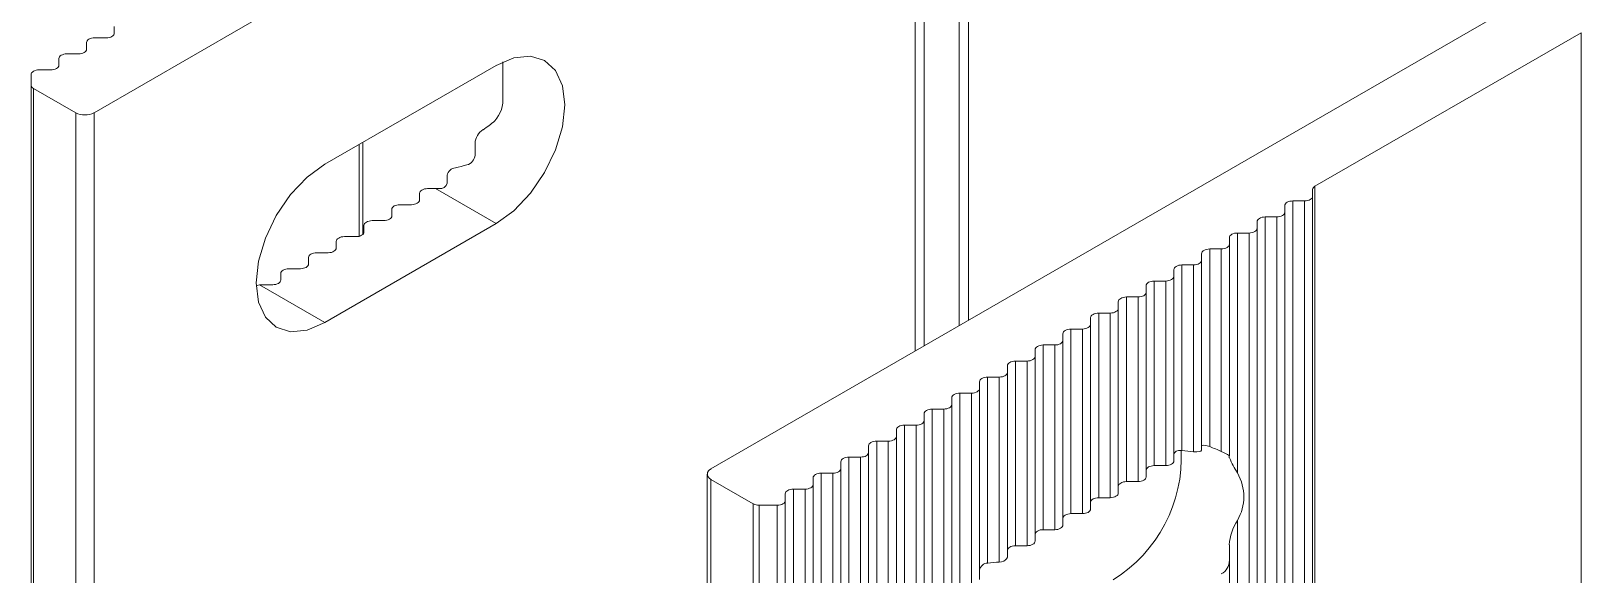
# Model space of a CAD drawing. Header units: millimetres. Extents: x 39 to 459, y 26 to 647.
# Drawn here: x 84.184 to 85.623, y 214.535 to 215.04 of the extents above; entities that cross this region are included whole.
import ezdxf

# ---------------------------------------------------------------- set-up
doc = ezdxf.new("R2010")
doc.units = ezdxf.units.MM
doc.layers.add('ANTET', color=7, linetype='Continuous')

# ---------------------------------------------------------------- blocks, each defined once
blk = doc.blocks.new('Griyaj Montajı')
at = {"color": 7, "linetype": 'Continuous', "lineweight": 15}
for p, q in [((11067.9592, 2107.1008), (11067.197, 2106.6607)), ((11068.532, 2106.7701), (11067.7697, 2106.3301)), ((11067.2158, 2106.7346), (11067.2158, 2106.7409)), ((11067.1901, 2106.7198), (11067.1901, 2106.726)), ((11067.1976, 2106.7303), (11067.2083, 2106.7303)), ((11068.5773, 2106.7351), (11068.3303, 2106.5925)), ((11068.5773, 2106.7351), (11068.5773, 2105.7552)), ((11067.1643, 2106.7049), (11067.1643, 2106.7111)), ((11067.1718, 2106.7154), (11067.1826, 2106.7154)), ((11067.1386, 2106.6864), (11067.1386, 2106.6962)), ((11067.1461, 2106.7006), (11067.1568, 2106.7006)), ((11067.5703, 2106.7048), (11067.4112, 2106.6129)), ((11067.1386, 2106.6864), (11067.1386, 2105.7066)), ((11067.18, 2106.6607), (11067.1408, 2106.6834)), ((11067.1408, 2106.6834), (11067.1408, 2105.7035)), ((11067.18, 2106.6607), (11067.18, 2105.6809)), ((11067.197, 2106.6607), (11067.197, 2105.6809)), ((11067.443, 2106.6313), (11067.443, 2106.546)), ((11067.4992, 2106.586), (11067.4992, 2106.5798)), ((11067.514, 2106.5903), (11067.5067, 2106.5903)), ((11067.514, 2106.5903), (11067.5703, 2106.5578)), ((11068.3099, 2106.5789), (11068.3206, 2106.5789)), ((11068.3099, 2106.5789), (11068.3099, 2105.599)), ((11068.3206, 2106.5789), (11068.3206, 2105.599)), ((11068.3281, 2106.5832), (11068.3281, 2106.5894)), ((11068.3281, 2106.5832), (11068.3281, 2105.6034)), ((11068.3303, 2106.5925), (11068.3303, 2105.6126)), ((11067.4734, 2106.5711), (11067.4734, 2106.5649)), ((11067.4917, 2106.5754), (11067.4809, 2106.5754)), ((11068.3024, 2106.5683), (11068.3024, 2106.5746)), ((11068.3024, 2106.5683), (11068.3024, 2105.5885)), ((11067.5703, 2106.5578), (11067.4112, 2106.466)), ((11067.4476, 2106.5562), (11067.4476, 2106.55)), ((11067.4659, 2106.5606), (11067.4551, 2106.5606)), ((11068.2766, 2106.5535), (11068.2766, 2106.5597)), ((11068.2766, 2106.5535), (11068.2766, 2105.5736)), ((11068.2841, 2106.564), (11068.2949, 2106.564)), ((11068.2841, 2106.564), (11068.2841, 2105.5842)), ((11068.2949, 2106.564), (11068.2949, 2105.5842)), ((11067.4219, 2106.5414), (11067.4219, 2106.5351)), ((11067.4401, 2106.5457), (11067.4294, 2106.5457)), ((11068.2509, 2106.5386), (11068.2509, 2106.5448)), ((11068.2509, 2106.5386), (11068.2509, 2106.3421)), ((11068.2584, 2106.5491), (11068.2691, 2106.5491)), ((11068.2584, 2106.5491), (11068.2584, 2106.3263)), ((11068.2691, 2106.5491), (11068.2691, 2105.5693)), ((11067.3961, 2106.5265), (11067.3961, 2106.5203)), ((11067.4144, 2106.5308), (11067.4036, 2106.5308)), ((11068.2251, 2106.5237), (11068.2251, 2106.5299)), ((11068.2251, 2106.5237), (11068.2251, 2106.3477)), ((11068.2326, 2106.5343), (11068.2434, 2106.5343)), ((11068.2326, 2106.5343), (11068.2326, 2106.3507)), ((11068.2434, 2106.5343), (11068.2434, 2106.3462)), ((11067.3704, 2106.5116), (11067.3704, 2106.5054)), ((11067.3886, 2106.5159), (11067.3779, 2106.5159)), ((11068.1993, 2106.5089), (11068.1993, 2106.5151)), ((11068.1993, 2106.5089), (11068.1993, 2106.3374)), ((11068.2068, 2106.5194), (11068.2176, 2106.5194)), ((11068.2068, 2106.5194), (11068.2068, 2106.3472)), ((11068.2176, 2106.5194), (11068.2176, 2106.346)), ((11067.3506, 2106.501), (11067.3483, 2106.5005)), ((11067.3506, 2106.501), (11067.4112, 2106.466)), ((11067.3629, 2106.5011), (11067.3521, 2106.5011)), ((11068.1736, 2106.494), (11068.1736, 2106.5002)), ((11068.1736, 2106.494), (11068.1736, 2106.3225)), ((11068.1811, 2106.5045), (11068.1918, 2106.5045)), ((11068.1811, 2106.5045), (11068.1811, 2106.3331)), ((11068.1918, 2106.5045), (11068.1918, 2106.3331)), ((11068.1478, 2106.4791), (11068.1478, 2106.4853)), ((11068.1478, 2106.4791), (11068.1478, 2106.3077)), ((11068.1553, 2106.4897), (11068.1661, 2106.4897)), ((11068.1553, 2106.4897), (11068.1553, 2106.3182)), ((11068.1661, 2106.4897), (11068.1661, 2106.3182)), ((11068.1221, 2106.4643), (11068.1221, 2106.4705)), ((11068.1221, 2106.4643), (11068.1221, 2106.2928)), ((11068.1296, 2106.4748), (11068.1403, 2106.4748)), ((11068.1296, 2106.4748), (11068.1296, 2106.3033)), ((11068.1403, 2106.4748), (11068.1403, 2106.3033)), ((11068.0963, 2106.4494), (11068.0963, 2106.4556)), ((11068.0963, 2106.4494), (11068.0963, 2106.2779)), ((11068.1038, 2106.4599), (11068.1146, 2106.4599)), ((11068.1038, 2106.4599), (11068.1038, 2106.2885)), ((11068.1146, 2106.4599), (11068.1146, 2106.2885)), ((11068.0706, 2106.4345), (11068.0706, 2106.4407)), ((11068.0781, 2106.4451), (11068.0888, 2106.4451)), ((11068.0781, 2106.4451), (11068.0781, 2106.2736)), ((11068.0888, 2106.4451), (11068.0888, 2106.2736)), ((11068.0448, 2106.4196), (11068.0448, 2106.4259)), ((11068.0523, 2106.4302), (11068.0631, 2106.4302)), ((11068.0523, 2106.4302), (11068.0523, 2106.2587)), ((11068.0631, 2106.4302), (11068.0631, 2106.2587)), ((11068.0706, 2106.4345), (11068.0706, 2106.263)), ((11068.019, 2106.4048), (11068.019, 2106.411)), ((11068.0265, 2106.4153), (11068.0373, 2106.4153)), ((11068.0265, 2106.4153), (11068.0265, 2106.2425)), ((11068.0373, 2106.4153), (11068.0373, 2106.2434)), ((11068.0448, 2106.4196), (11068.0448, 2106.2482)), ((11067.9933, 2106.3899), (11067.9933, 2106.3961)), ((11068.0008, 2106.4004), (11068.0115, 2106.4004)), ((11068.0008, 2106.4004), (11068.0008, 2106.2146)), ((11068.0115, 2106.4004), (11068.0115, 2106.2187)), ((11068.019, 2106.4048), (11068.019, 2106.2274)), ((11067.9675, 2106.375), (11067.9675, 2106.3813)), ((11067.975, 2106.3856), (11067.9858, 2106.3856)), ((11067.975, 2106.3856), (11067.975, 2106.1448)), ((11067.9858, 2106.3856), (11067.9858, 2106.1705)), ((11067.9933, 2106.3899), (11067.9933, 2106.1894)), ((11067.9418, 2106.3602), (11067.9418, 2106.3664)), ((11067.9493, 2106.3707), (11067.96, 2106.3707)), ((11067.9493, 2106.3707), (11067.9493, 2105.3909)), ((11067.96, 2106.3707), (11067.96, 2105.3909)), ((11067.9675, 2106.375), (11067.9675, 2105.3952)), ((11067.916, 2106.3453), (11067.916, 2106.3515)), ((11067.9235, 2106.3558), (11067.9343, 2106.3558)), ((11067.9235, 2106.3558), (11067.9235, 2105.376)), ((11067.9343, 2106.3558), (11067.9343, 2105.376)), ((11067.9418, 2106.3602), (11067.9418, 2105.3803)), ((11067.8903, 2106.3304), (11067.8903, 2106.3366)), ((11067.8978, 2106.341), (11067.9085, 2106.341)), ((11067.8978, 2106.341), (11067.8978, 2105.3611)), ((11067.9085, 2106.341), (11067.9085, 2105.3611)), ((11067.916, 2106.3453), (11067.916, 2105.3655)), ((11067.7662, 2106.3252), (11067.7662, 2105.3453)), ((11067.7697, 2106.3203), (11067.809, 2106.2976)), ((11067.7697, 2106.3203), (11067.7697, 2105.3404)), ((11067.8645, 2106.3156), (11067.8645, 2106.3218)), ((11067.872, 2106.3261), (11067.8828, 2106.3261)), ((11067.872, 2106.3261), (11067.872, 2105.3463)), ((11067.8828, 2106.3261), (11067.8828, 2105.3463)), ((11067.8903, 2106.3304), (11067.8903, 2105.3506)), ((11068.1918, 2106.3331), (11068.1811, 2106.3331)), ((11067.8387, 2106.3007), (11067.8387, 2106.3069)), ((11067.8462, 2106.3112), (11067.857, 2106.3112)), ((11067.8462, 2106.3112), (11067.8462, 2105.3314)), ((11067.857, 2106.3112), (11067.857, 2105.3314)), ((11067.8645, 2106.3156), (11067.8645, 2105.3357)), ((11068.1661, 2106.3182), (11068.1553, 2106.3182)), ((11067.809, 2106.2976), (11067.809, 2105.3178)), ((11067.8143, 2106.2964), (11067.8312, 2106.2964)), ((11067.8143, 2106.2964), (11067.8143, 2105.3165)), ((11067.8312, 2106.2964), (11067.8312, 2105.3165)), ((11067.8387, 2106.3007), (11067.8387, 2105.3208)), ((11068.1403, 2106.3033), (11068.1296, 2106.3033)), ((11068.1146, 2106.2885), (11068.1038, 2106.2885)), ((11068.2584, 2106.2821), (11068.2584, 2105.8363)), ((11068.0888, 2106.2736), (11068.0781, 2106.2736)), ((11068.0631, 2106.2587), (11068.0523, 2106.2587)), ((11068.2509, 2106.2451), (11068.2509, 2105.8522))]:
    blk.add_line(p, q, dxfattribs=at)
at = {"color": 8, "linetype": 'Continuous', "lineweight": 15}
for p, q in [((11067.9592, 2107.1008), (11067.9592, 2106.4395)), ((11067.9677, 2107.1028), (11067.9677, 2106.4444)), ((11068.0002, 2107.1028), (11068.0002, 2106.4631)), ((11068.0087, 2107.1008), (11068.0087, 2106.468)), ((11067.4466, 2106.6333), (11067.4466, 2106.5478))]:
    blk.add_line(p, q, dxfattribs=at)
at = {"color": 7, "linetype": 'Continuous', "lineweight": 15, "flags": 128}
for points in [[(11067.1901, 2106.726), (11067.1902, 2106.7268), (11067.1906, 2106.7276), (11067.1913, 2106.7284), (11067.1923, 2106.729), (11067.1934, 2106.7296), (11067.1947, 2106.73), (11067.1961, 2106.7302), (11067.1976, 2106.7303)], [(11067.2083, 2106.7303), (11067.2098, 2106.7304), (11067.2112, 2106.7306), (11067.2125, 2106.731), (11067.2136, 2106.7316), (11067.2146, 2106.7322), (11067.2153, 2106.733), (11067.2157, 2106.7338), (11067.2158, 2106.7346)], [(11067.1643, 2106.7111), (11067.1645, 2106.712), (11067.1649, 2106.7128), (11067.1656, 2106.7135), (11067.1665, 2106.7142), (11067.1676, 2106.7147), (11067.1689, 2106.7151), (11067.1703, 2106.7154), (11067.1718, 2106.7154)], [(11067.1826, 2106.7154), (11067.184, 2106.7155), (11067.1854, 2106.7158), (11067.1867, 2106.7162), (11067.1879, 2106.7167), (11067.1888, 2106.7174), (11067.1895, 2106.7181), (11067.1899, 2106.7189), (11067.1901, 2106.7198)], [(11067.5703, 2106.7048), (11067.5868, 2106.7118), (11067.6021, 2106.7133), (11067.6153, 2106.7092), (11067.6254, 2106.6999), (11067.6318, 2106.6858), (11067.634, 2106.668), (11067.6318, 2106.6478), (11067.6254, 2106.6264), (11067.6153, 2106.6053), (11067.6021, 2106.586), (11067.5868, 2106.5698), (11067.5703, 2106.5578)], [(11067.1386, 2106.6962), (11067.1387, 2106.6971), (11067.1391, 2106.6979), (11067.1398, 2106.6986), (11067.1408, 2106.6993), (11067.1419, 2106.6998), (11067.1432, 2106.7002), (11067.1446, 2106.7005), (11067.1461, 2106.7006)], [(11067.1568, 2106.7006), (11067.1583, 2106.7007), (11067.1597, 2106.7009), (11067.161, 2106.7013), (11067.1621, 2106.7018), (11067.163, 2106.7025), (11067.1637, 2106.7032), (11067.1642, 2106.7041), (11067.1643, 2106.7049)], [(11067.5764, 2106.708), (11067.5764, 2106.6934), (11067.5764, 2106.6758)], [(11067.5507, 2106.6323), (11067.5507, 2106.6287), (11067.5507, 2106.6251), (11067.5507, 2106.6216)], [(11067.4112, 2106.466), (11067.3947, 2106.459), (11067.3794, 2106.4574), (11067.3662, 2106.4615), (11067.3561, 2106.4709), (11067.3497, 2106.4849), (11067.3476, 2106.5027), (11067.3497, 2106.523), (11067.3561, 2106.5444), (11067.3662, 2106.5654), (11067.3794, 2106.5847), (11067.3947, 2106.6009), (11067.4112, 2106.6129)], [(11067.5249, 2106.6028), (11067.5249, 2106.6003), (11067.5249, 2106.5978), (11067.5249, 2106.5954)], [(11067.4992, 2106.5798), (11067.499, 2106.5789), (11067.4986, 2106.5781), (11067.4979, 2106.5773), (11067.497, 2106.5767), (11067.4958, 2106.5762), (11067.4945, 2106.5758), (11067.4931, 2106.5755), (11067.4917, 2106.5754)], [(11067.5067, 2106.5903), (11067.5052, 2106.5902), (11067.5038, 2106.59), (11067.5025, 2106.5896), (11067.5014, 2106.589), (11067.5004, 2106.5884), (11067.4997, 2106.5876), (11067.4993, 2106.5868), (11067.4992, 2106.586)], [(11068.3024, 2106.5746), (11068.3025, 2106.5754), (11068.3029, 2106.5762), (11068.3036, 2106.577), (11068.3046, 2106.5776), (11068.3057, 2106.5782), (11068.307, 2106.5786), (11068.3084, 2106.5788), (11068.3099, 2106.5789)], [(11068.3206, 2106.5789), (11068.3221, 2106.579), (11068.3235, 2106.5792), (11068.3248, 2106.5796), (11068.3259, 2106.5802), (11068.3269, 2106.5808), (11068.3276, 2106.5816), (11068.328, 2106.5824), (11068.3281, 2106.5832)], [(11067.4734, 2106.5649), (11067.4733, 2106.564), (11067.4728, 2106.5632), (11067.4721, 2106.5625), (11067.4712, 2106.5618), (11067.4701, 2106.5613), (11067.4688, 2106.5609), (11067.4674, 2106.5606), (11067.4659, 2106.5606)], [(11067.4809, 2106.5754), (11067.4794, 2106.5753), (11067.478, 2106.5751), (11067.4767, 2106.5747), (11067.4756, 2106.5742), (11067.4747, 2106.5735), (11067.474, 2106.5728), (11067.4735, 2106.5719), (11067.4734, 2106.5711)], [(11068.2949, 2106.564), (11068.2963, 2106.5641), (11068.2977, 2106.5643), (11068.299, 2106.5647), (11068.3002, 2106.5653), (11068.3011, 2106.5659), (11068.3018, 2106.5667), (11068.3022, 2106.5675), (11068.3024, 2106.5683)], [(11067.4476, 2106.55), (11067.4475, 2106.5492), (11067.4471, 2106.5484), (11067.4464, 2106.5476), (11067.4454, 2106.547), (11067.4443, 2106.5464), (11067.443, 2106.546), (11067.4416, 2106.5458), (11067.4401, 2106.5457)], [(11067.4551, 2106.5606), (11067.4537, 2106.5605), (11067.4523, 2106.5602), (11067.451, 2106.5598), (11067.4498, 2106.5593), (11067.4489, 2106.5586), (11067.4482, 2106.5579), (11067.4478, 2106.5571), (11067.4476, 2106.5562)], [(11068.2691, 2106.5491), (11068.2706, 2106.5492), (11068.272, 2106.5495), (11068.2733, 2106.5499), (11068.2744, 2106.5504), (11068.2754, 2106.5511), (11068.276, 2106.5518), (11068.2765, 2106.5526), (11068.2766, 2106.5535)], [(11068.2766, 2106.5597), (11068.2768, 2106.5605), (11068.2772, 2106.5613), (11068.2779, 2106.5621), (11068.2788, 2106.5627), (11068.2799, 2106.5633), (11068.2812, 2106.5637), (11068.2827, 2106.5639), (11068.2841, 2106.564)], [(11067.4294, 2106.5457), (11067.4279, 2106.5456), (11067.4265, 2106.5454), (11067.4252, 2106.545), (11067.4241, 2106.5444), (11067.4231, 2106.5438), (11067.4225, 2106.543), (11067.422, 2106.5422), (11067.4219, 2106.5414)], [(11068.2434, 2106.5343), (11068.2448, 2106.5344), (11068.2462, 2106.5346), (11068.2475, 2106.535), (11068.2487, 2106.5355), (11068.2496, 2106.5362), (11068.2503, 2106.5369), (11068.2507, 2106.5378), (11068.2509, 2106.5386)], [(11068.2509, 2106.5448), (11068.251, 2106.5457), (11068.2514, 2106.5465), (11068.2521, 2106.5472), (11068.2531, 2106.5479), (11068.2542, 2106.5484), (11068.2555, 2106.5488), (11068.2569, 2106.5491), (11068.2584, 2106.5491)], [(11067.4036, 2106.5308), (11067.4022, 2106.5307), (11067.4008, 2106.5305), (11067.3995, 2106.5301), (11067.3983, 2106.5295), (11067.3974, 2106.5289), (11067.3967, 2106.5281), (11067.3963, 2106.5273), (11067.3961, 2106.5265)], [(11067.4219, 2106.5351), (11067.4217, 2106.5343), (11067.4213, 2106.5335), (11067.4206, 2106.5327), (11067.4197, 2106.5321), (11067.4186, 2106.5315), (11067.4173, 2106.5311), (11067.4158, 2106.5309), (11067.4144, 2106.5308)], [(11068.2176, 2106.5194), (11068.2191, 2106.5195), (11068.2205, 2106.5197), (11068.2218, 2106.5201), (11068.2229, 2106.5207), (11068.2238, 2106.5213), (11068.2245, 2106.5221), (11068.225, 2106.5229), (11068.2251, 2106.5237)], [(11068.2251, 2106.5299), (11068.2252, 2106.5308), (11068.2257, 2106.5316), (11068.2264, 2106.5324), (11068.2273, 2106.533), (11068.2284, 2106.5335), (11068.2297, 2106.5339), (11068.2311, 2106.5342), (11068.2326, 2106.5343)], [(11067.3779, 2106.5159), (11067.3764, 2106.5159), (11067.375, 2106.5156), (11067.3737, 2106.5152), (11067.3726, 2106.5147), (11067.3716, 2106.514), (11067.3709, 2106.5133), (11067.3705, 2106.5125), (11067.3704, 2106.5116)], [(11067.3961, 2106.5203), (11067.396, 2106.5194), (11067.3956, 2106.5186), (11067.3949, 2106.5179), (11067.3939, 2106.5172), (11067.3928, 2106.5167), (11067.3915, 2106.5163), (11067.3901, 2106.516), (11067.3886, 2106.5159)], [(11068.1918, 2106.5045), (11068.1933, 2106.5046), (11068.1947, 2106.5049), (11068.196, 2106.5053), (11068.1971, 2106.5058), (11068.1981, 2106.5065), (11068.1988, 2106.5072), (11068.1992, 2106.508), (11068.1993, 2106.5089)], [(11068.1993, 2106.5151), (11068.1995, 2106.5159), (11068.1999, 2106.5167), (11068.2006, 2106.5175), (11068.2015, 2106.5181), (11068.2027, 2106.5187), (11068.204, 2106.5191), (11068.2054, 2106.5193), (11068.2068, 2106.5194)], [(11067.3704, 2106.5054), (11067.3702, 2106.5046), (11067.3698, 2106.5037), (11067.3691, 2106.503), (11067.3682, 2106.5023), (11067.367, 2106.5018), (11067.3657, 2106.5014), (11067.3643, 2106.5012), (11067.3629, 2106.5011)], [(11068.1661, 2106.4897), (11068.1675, 2106.4897), (11068.169, 2106.49), (11068.1703, 2106.4904), (11068.1714, 2106.4909), (11068.1723, 2106.4916), (11068.173, 2106.4923), (11068.1734, 2106.4932), (11068.1736, 2106.494)], [(11068.1736, 2106.5002), (11068.1737, 2106.501), (11068.1742, 2106.5019), (11068.1748, 2106.5026), (11068.1758, 2106.5033), (11068.1769, 2106.5038), (11068.1782, 2106.5042), (11068.1796, 2106.5045), (11068.1811, 2106.5045)], [(11068.1403, 2106.4748), (11068.1418, 2106.4749), (11068.1432, 2106.4751), (11068.1445, 2106.4755), (11068.1456, 2106.4761), (11068.1466, 2106.4767), (11068.1473, 2106.4775), (11068.1477, 2106.4783), (11068.1478, 2106.4791)], [(11068.1478, 2106.4853), (11068.148, 2106.4862), (11068.1484, 2106.487), (11068.1491, 2106.4877), (11068.15, 2106.4884), (11068.1512, 2106.4889), (11068.1525, 2106.4893), (11068.1539, 2106.4896), (11068.1553, 2106.4897)], [(11068.1146, 2106.4599), (11068.116, 2106.46), (11068.1174, 2106.4603), (11068.1187, 2106.4607), (11068.1199, 2106.4612), (11068.1208, 2106.4619), (11068.1215, 2106.4626), (11068.1219, 2106.4634), (11068.1221, 2106.4643)], [(11068.1221, 2106.4705), (11068.1222, 2106.4713), (11068.1226, 2106.4721), (11068.1233, 2106.4729), (11068.1243, 2106.4735), (11068.1254, 2106.4741), (11068.1267, 2106.4745), (11068.1281, 2106.4747), (11068.1296, 2106.4748)], [(11068.0888, 2106.4451), (11068.0903, 2106.4451), (11068.0917, 2106.4454), (11068.093, 2106.4458), (11068.0941, 2106.4463), (11068.0951, 2106.447), (11068.0957, 2106.4477), (11068.0962, 2106.4485), (11068.0963, 2106.4494)], [(11068.0963, 2106.4556), (11068.0965, 2106.4564), (11068.0969, 2106.4573), (11068.0976, 2106.458), (11068.0985, 2106.4587), (11068.0996, 2106.4592), (11068.1009, 2106.4596), (11068.1024, 2106.4598), (11068.1038, 2106.4599)], [(11068.0706, 2106.4407), (11068.0707, 2106.4416), (11068.0711, 2106.4424), (11068.0718, 2106.4431), (11068.0728, 2106.4438), (11068.0739, 2106.4443), (11068.0752, 2106.4447), (11068.0766, 2106.445), (11068.0781, 2106.4451)], [(11068.0448, 2106.4259), (11068.0449, 2106.4267), (11068.0454, 2106.4275), (11068.0461, 2106.4283), (11068.047, 2106.4289), (11068.0481, 2106.4295), (11068.0494, 2106.4299), (11068.0508, 2106.4301), (11068.0523, 2106.4302)], [(11068.0631, 2106.4302), (11068.0645, 2106.4303), (11068.0659, 2106.4305), (11068.0672, 2106.4309), (11068.0684, 2106.4315), (11068.0693, 2106.4321), (11068.07, 2106.4329), (11068.0704, 2106.4337), (11068.0706, 2106.4345)], [(11068.019, 2106.411), (11068.0192, 2106.4118), (11068.0196, 2106.4126), (11068.0203, 2106.4134), (11068.0212, 2106.4141), (11068.0224, 2106.4146), (11068.0237, 2106.415), (11068.0251, 2106.4152), (11068.0265, 2106.4153)], [(11068.0373, 2106.4153), (11068.0388, 2106.4154), (11068.0402, 2106.4156), (11068.0415, 2106.416), (11068.0426, 2106.4166), (11068.0435, 2106.4172), (11068.0442, 2106.418), (11068.0447, 2106.4188), (11068.0448, 2106.4196)], [(11067.9933, 2106.3961), (11067.9934, 2106.397), (11067.9939, 2106.3978), (11067.9945, 2106.3985), (11067.9955, 2106.3992), (11067.9966, 2106.3997), (11067.9979, 2106.4001), (11067.9993, 2106.4004), (11068.0008, 2106.4004)], [(11068.0115, 2106.4004), (11068.013, 2106.4005), (11068.0144, 2106.4008), (11068.0157, 2106.4012), (11068.0168, 2106.4017), (11068.0178, 2106.4024), (11068.0185, 2106.4031), (11068.0189, 2106.4039), (11068.019, 2106.4048)], [(11067.9675, 2106.3813), (11067.9677, 2106.3821), (11067.9681, 2106.3829), (11067.9688, 2106.3837), (11067.9697, 2106.3843), (11067.9709, 2106.3849), (11067.9722, 2106.3853), (11067.9736, 2106.3855), (11067.975, 2106.3856)], [(11067.9858, 2106.3856), (11067.9872, 2106.3857), (11067.9887, 2106.3859), (11067.99, 2106.3863), (11067.9911, 2106.3868), (11067.992, 2106.3875), (11067.9927, 2106.3883), (11067.9931, 2106.3891), (11067.9933, 2106.3899)], [(11067.9418, 2106.3664), (11067.9419, 2106.3672), (11067.9423, 2106.368), (11067.943, 2106.3688), (11067.944, 2106.3694), (11067.9451, 2106.37), (11067.9464, 2106.3704), (11067.9478, 2106.3706), (11067.9493, 2106.3707)], [(11067.96, 2106.3707), (11067.9615, 2106.3708), (11067.9629, 2106.371), (11067.9642, 2106.3714), (11067.9653, 2106.372), (11067.9663, 2106.3726), (11067.967, 2106.3734), (11067.9674, 2106.3742), (11067.9675, 2106.375)], [(11067.916, 2106.3515), (11067.9162, 2106.3524), (11067.9166, 2106.3532), (11067.9173, 2106.3539), (11067.9182, 2106.3546), (11067.9193, 2106.3551), (11067.9206, 2106.3555), (11067.9221, 2106.3558), (11067.9235, 2106.3558)], [(11067.9343, 2106.3558), (11067.9357, 2106.3559), (11067.9371, 2106.3562), (11067.9384, 2106.3566), (11067.9396, 2106.3571), (11067.9405, 2106.3578), (11067.9412, 2106.3585), (11067.9416, 2106.3593), (11067.9418, 2106.3602)], [(11068.2251, 2106.3513), (11068.2251, 2106.3514), (11068.2256, 2106.3519), (11068.2268, 2106.3521), (11068.2289, 2106.3519), (11068.2316, 2106.3511), (11068.2326, 2106.3507)], [(11067.8903, 2106.3366), (11067.8904, 2106.3375), (11067.8908, 2106.3383), (11067.8915, 2106.339), (11067.8925, 2106.3397), (11067.8936, 2106.3402), (11067.8949, 2106.3406), (11067.8963, 2106.3409), (11067.8978, 2106.341)], [(11067.9085, 2106.341), (11067.91, 2106.3411), (11067.9114, 2106.3413), (11067.9127, 2106.3417), (11067.9138, 2106.3422), (11067.9147, 2106.3429), (11067.9154, 2106.3436), (11067.9159, 2106.3445), (11067.916, 2106.3453)], [(11068.1993, 2106.3374), (11068.1992, 2106.3365), (11068.1988, 2106.3357), (11068.1981, 2106.335), (11068.1971, 2106.3343), (11068.196, 2106.3338), (11068.1947, 2106.3334), (11068.1933, 2106.3331), (11068.1918, 2106.3331)], [(11068.1993, 2106.3436), (11068.1994, 2106.3441), (11068.2001, 2106.3454), (11068.2016, 2106.3464), (11068.2036, 2106.347), (11068.206, 2106.3472), (11068.2068, 2106.3472)], [(11068.2176, 2106.346), (11068.2183, 2106.3459), (11068.2207, 2106.3458), (11068.2227, 2106.3461), (11068.2243, 2106.3466), (11068.225, 2106.3474), (11068.2251, 2106.3477)], [(11067.8645, 2106.3218), (11067.8646, 2106.3226), (11067.8651, 2106.3234), (11067.8658, 2106.3242), (11067.8667, 2106.3248), (11067.8678, 2106.3254), (11067.8691, 2106.3258), (11067.8705, 2106.326), (11067.872, 2106.3261)], [(11067.8828, 2106.3261), (11067.8842, 2106.3262), (11067.8856, 2106.3264), (11067.8869, 2106.3268), (11067.8881, 2106.3274), (11067.889, 2106.328), (11067.8897, 2106.3288), (11067.8901, 2106.3296), (11067.8903, 2106.3304)], [(11068.1736, 2106.3225), (11068.1734, 2106.3217), (11068.173, 2106.3209), (11068.1723, 2106.3201), (11068.1714, 2106.3195), (11068.1703, 2106.3189), (11068.169, 2106.3185), (11068.1675, 2106.3183), (11068.1661, 2106.3182)], [(11068.1811, 2106.3331), (11068.1796, 2106.333), (11068.1782, 2106.3327), (11068.1769, 2106.3323), (11068.1758, 2106.3318), (11068.1748, 2106.3311), (11068.1742, 2106.3304), (11068.1737, 2106.3296), (11068.1736, 2106.3287)], [(11067.8387, 2106.3069), (11067.8389, 2106.3077), (11067.8393, 2106.3086), (11067.84, 2106.3093), (11067.8409, 2106.31), (11067.8421, 2106.3105), (11067.8434, 2106.3109), (11067.8448, 2106.3111), (11067.8462, 2106.3112)], [(11067.857, 2106.3112), (11067.8585, 2106.3113), (11067.8599, 2106.3116), (11067.8612, 2106.312), (11067.8623, 2106.3125), (11067.8632, 2106.3132), (11067.8639, 2106.3139), (11067.8644, 2106.3147), (11067.8645, 2106.3156)], [(11068.1478, 2106.3077), (11068.1477, 2106.3068), (11068.1473, 2106.306), (11068.1466, 2106.3052), (11068.1456, 2106.3046), (11068.1445, 2106.3041), (11068.1432, 2106.3037), (11068.1418, 2106.3034), (11068.1403, 2106.3033)], [(11068.1553, 2106.3182), (11068.1539, 2106.3181), (11068.1525, 2106.3179), (11068.1512, 2106.3175), (11068.15, 2106.3169), (11068.1491, 2106.3163), (11068.1484, 2106.3155), (11068.148, 2106.3147), (11068.1478, 2106.3139)], [(11067.8312, 2106.2964), (11067.8327, 2106.2964), (11067.8341, 2106.2967), (11067.8354, 2106.2971), (11067.8365, 2106.2976), (11067.8375, 2106.2983), (11067.8382, 2106.299), (11067.8386, 2106.2998), (11067.8387, 2106.3007)], [(11068.1221, 2106.2928), (11068.1219, 2106.2919), (11068.1215, 2106.2911), (11068.1208, 2106.2904), (11068.1199, 2106.2897), (11068.1187, 2106.2892), (11068.1174, 2106.2888), (11068.116, 2106.2885), (11068.1146, 2106.2885)], [(11068.1296, 2106.3033), (11068.1281, 2106.3032), (11068.1267, 2106.303), (11068.1254, 2106.3026), (11068.1243, 2106.3021), (11068.1233, 2106.3014), (11068.1226, 2106.3006), (11068.1222, 2106.2998), (11068.1221, 2106.299)], [(11068.0963, 2106.2779), (11068.0962, 2106.2771), (11068.0957, 2106.2763), (11068.0951, 2106.2755), (11068.0941, 2106.2749), (11068.093, 2106.2743), (11068.0917, 2106.2739), (11068.0903, 2106.2737), (11068.0888, 2106.2736)], [(11068.1038, 2106.2885), (11068.1024, 2106.2884), (11068.1009, 2106.2881), (11068.0996, 2106.2877), (11068.0985, 2106.2872), (11068.0976, 2106.2865), (11068.0969, 2106.2858), (11068.0965, 2106.285), (11068.0963, 2106.2841)], [(11068.0706, 2106.263), (11068.0704, 2106.2622), (11068.07, 2106.2614), (11068.0693, 2106.2606), (11068.0684, 2106.26), (11068.0672, 2106.2594), (11068.0659, 2106.259), (11068.0645, 2106.2588), (11068.0631, 2106.2587)], [(11068.0781, 2106.2736), (11068.0766, 2106.2735), (11068.0752, 2106.2733), (11068.0739, 2106.2729), (11068.0728, 2106.2723), (11068.0718, 2106.2717), (11068.0711, 2106.2709), (11068.0707, 2106.2701), (11068.0706, 2106.2693)], [(11068.0523, 2106.2587), (11068.0508, 2106.2586), (11068.0494, 2106.2584), (11068.0481, 2106.258), (11068.047, 2106.2574), (11068.0461, 2106.2568), (11068.0454, 2106.256), (11068.0449, 2106.2552), (11068.0448, 2106.2544)], [(11068.2509, 2106.2595), (11068.2509, 2106.2548), (11068.2509, 2106.25), (11068.2509, 2106.2451)]]:
    blk.add_lwpolyline(points, dxfattribs=at)
at = {"color": 7, "linetype": 'Continuous', "lineweight": 15}
for centre, radius, start, end in [((11067.1423, 2106.6868), 0.00377, 185.7023, 245.5983), ((11067.5471, 2106.673), 0.0295, 317.814, 5.4327), ((11067.1885, 2106.6771), 0.0184, 242.6135, 297.3865), ((11067.5673, 2106.6311), 0.0167, 123.2578, 175.6047), ((11067.5332, 2106.6013), 0.00844, 95.5034, 170.033), ((11067.5407, 2106.622), 0.00999, 284.3872, 357.3212), ((11067.5184, 2106.597), 0.00672, 261.7288, 346.4196), ((11068.3319, 2106.5891), 0.00377, 114.3597, 174.3359), ((11067.3521, 2106.4883), 0.0128, 89.9525, 96.953), ((11068.0727, 2106.3407), 0.1336, 301.8129, 2.9522), ((11068.2336, 2106.319), 0.0289, 53.2286, 70.1717), ((11069.5037, 2106.3412), 1.2529, 179.9555, 180.0445), ((11068.3771, 2106.3992), 0.1393, 205.0679, 211.5726), ((11067.7716, 2106.3252), 0.00524, 110.7861, 249.2102), ((11067.8141, 2106.3072), 0.0108, 241.9747, 271.1407), ((11068.3019, 2106.2551), 0.0513, 148.2098, 175.0369), ((11068.0422, 2106.2482), 0.00258, 339.5185, 359.9146), ((11068.0266, 2106.2349), 0.00765, 90.5296, 171.7262), ((11068.0376, 2106.2517), 0.00829, 267.6417, 327.5313), ((11068.2365, 2106.2451), 0.0144, 298.5641, 0.2985)]:
    blk.add_arc(centre, radius, start, end, dxfattribs=at)
for centre, start_param, end_param in [((11067.4625, 2106.6935), 5.562567, 5.702188), ((11067.4883, 2106.6787), 5.066397, 5.158187), ((11067.514, 2106.6638), 4.712389, 4.738832), ((11068.1627, 2106.2893), 0.884668, 0.989594), ((11068.1885, 2106.2744), 1.339942, 1.426), ((11068.137, 2106.3042), 5.977919, 6.588452), ((11068.0506, 2106.1704), 1.675343, 1.760812)]:
    blk.add_ellipse(centre, major_axis=(0.1273, 0), ratio=0.577382, start_param=start_param, end_param=end_param, dxfattribs=at)

msp = doc.modelspace()

# ---------------------------------------------------------------- block references
at = {"layer": 'ANTET', "color": 0}
msp.add_blockref('Griyaj Montajı', (-10982.9547, -1891.697), dxfattribs=at)

doc.saveas('drawing.dxf')
